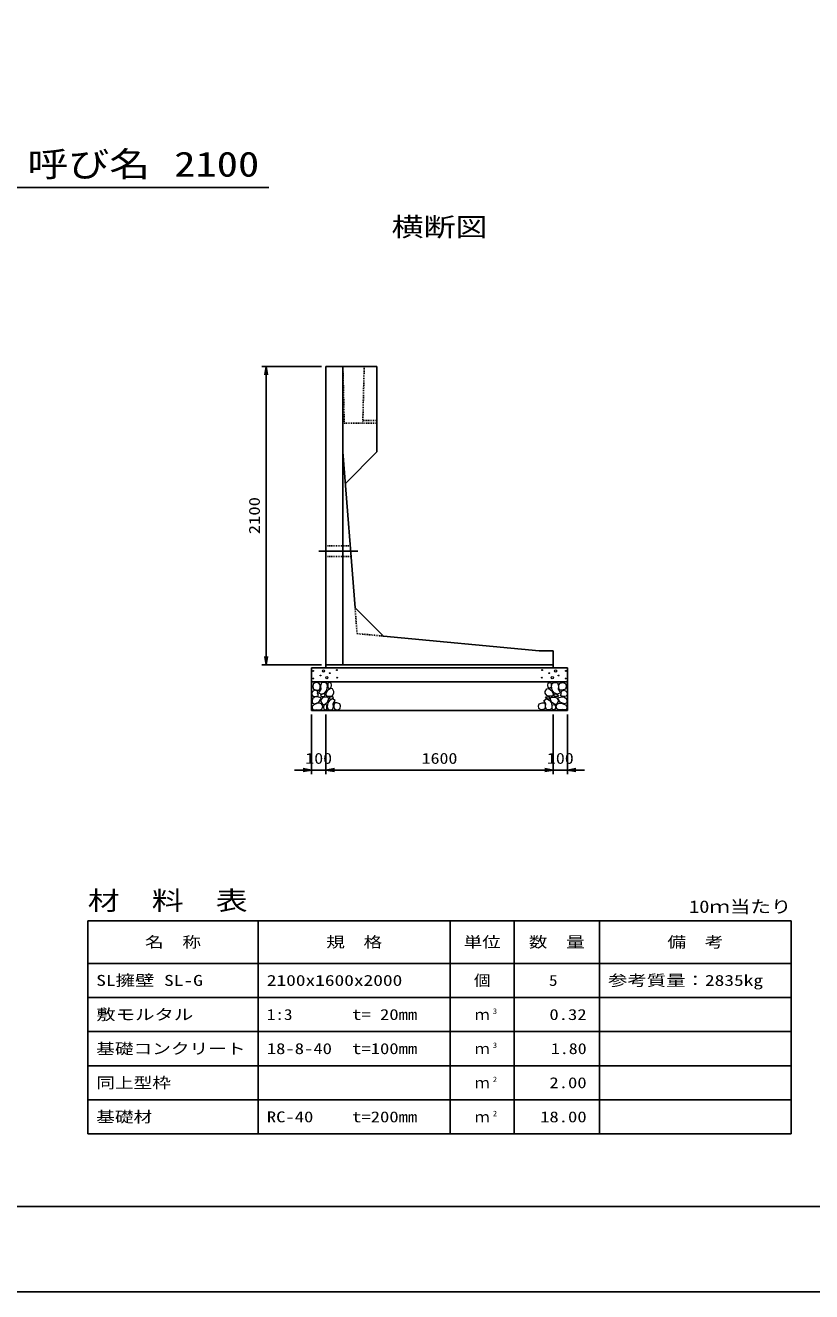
# Model space of a CAD drawing. Units: millimetres at full size. Extents: x 0 to 25230, y 0 to 17820.
# Drawn here: x 14336 to 19868, y 0 to 8910 of the extents above; entities that cross this region are included whole.
import ezdxf
from ezdxf.enums import TextEntityAlignment as Align

# ---------------------------------------------------------------- set-up
doc = ezdxf.new("R2010")
doc.units = ezdxf.units.MM
doc.linetypes.add('CHAIN', pattern=[18.5, 12, -1.5, 3.5, -1.5])
doc.linetypes.add('DASHED_SPACED', pattern=[12, 6, -6])
for name, color, linetype, lineweight in [('D-BMK', 2, 'DASHED_SPACED', 25), ('D-DCR-HCHn', 4, 'Continuous', 9), ('D-MTR-FRAM', 7, 'Continuous', 25), ('D-MTR-LINE', 7, 'Continuous', 25), ('D-STR-DIM', 7, 'Continuous', 25), ('D-STR-STRn', 1, 'Continuous', 25), ('D-TTL', 2, 'Continuous', 25), ('D-TTL-TXT', 7, 'Continuous', 25)]:
    doc.layers.add(name, color=color, linetype=linetype, lineweight=lineweight)
doc.layers.add('D-MTR', color=7, linetype='Continuous')
doc.layers.add('D-MTR-TXT', color=7, linetype='Continuous')
doc.styles.add('ＭＳ ゴシック', font='')
doc.styles.get('ＭＳ ゴシック').set_extended_font_data('MS Gothic')

# ---------------------------------------------------------------- blocks, each defined once
blk = doc.blocks.new('open_arrow')
at = {"color": 0, "linetype": 'Continuous', "lineweight": -2}
blk.add_lwpolyline([(7.5, 1.25), (0, 0), (7.5, -1.25)], dxfattribs=at)

msp = doc.modelspace()

# ---------------------------------------------------------------- linework, layer by layer
at = {"layer": 'D-BMK', "linetype": 'CHAIN'}
msp.add_line((16400, 5210), (16674.688, 5210), dxfattribs=at)
at = {"layer": 'D-BMK'}
for p, q in [((16655.735, 4812.587), (16670, 4630)), ((16670, 4630), (16855.735, 4612.587))]:
    msp.add_line(p, q, dxfattribs=at)
at = {"layer": 'D-DCR-HCHn'}
for points in [[(16401.198, 4281.594), (16380.395, 4286.217), (16361.904, 4276.971), (16359.592, 4256.168), (16364.215, 4239.988), (16387.33, 4233.053), (16403.51, 4233.053), (16410.444, 4244.611), (16410.444, 4270.037)], [(16401.198, 4281.594), (16380.395, 4286.217), (16361.904, 4276.971), (16359.592, 4256.168), (16364.215, 4239.988), (16387.33, 4233.053), (16403.51, 4233.053), (16410.444, 4244.611), (16410.444, 4270.037)], [(16419.69, 4283.906), (16412.756, 4263.102), (16415.067, 4239.988), (16398.887, 4214.562), (16419.69, 4203.005), (16442.805, 4214.562), (16456.673, 4233.053), (16461.296, 4263.102), (16456.673, 4279.283), (16442.805, 4286.217)], [(16419.69, 4283.906), (16412.756, 4263.102), (16415.067, 4239.988), (16398.887, 4214.562), (16419.69, 4203.005), (16442.805, 4214.562), (16456.673, 4233.053), (16461.296, 4263.102), (16456.673, 4279.283), (16442.805, 4286.217)], [(16463.608, 4279.283), (16463.608, 4251.545), (16475.165, 4244.611), (16486.722, 4251.545), (16489.034, 4267.725), (16486.722, 4281.594), (16470.542, 4286.217)], [(16463.608, 4279.283), (16463.608, 4251.545), (16475.165, 4244.611), (16486.722, 4251.545), (16489.034, 4267.725), (16486.722, 4281.594), (16470.542, 4286.217)], [(18036.392, 4279.283), (18036.392, 4251.545), (18024.835, 4244.611), (18013.278, 4251.545), (18010.966, 4267.725), (18013.278, 4281.594), (18029.458, 4286.217)], [(18036.392, 4279.283), (18036.392, 4251.545), (18024.835, 4244.611), (18013.278, 4251.545), (18010.966, 4267.725), (18013.278, 4281.594), (18029.458, 4286.217)], [(18080.31, 4283.906), (18087.244, 4263.102), (18084.933, 4239.988), (18101.113, 4214.562), (18080.31, 4203.005), (18057.195, 4214.562), (18043.327, 4233.053), (18038.704, 4263.102), (18043.327, 4279.283), (18057.195, 4286.217)], [(18080.31, 4283.906), (18087.244, 4263.102), (18084.933, 4239.988), (18101.113, 4214.562), (18080.31, 4203.005), (18057.195, 4214.562), (18043.327, 4233.053), (18038.704, 4263.102), (18043.327, 4279.283), (18057.195, 4286.217)], [(18098.802, 4281.594), (18119.605, 4286.217), (18138.096, 4276.971), (18140.408, 4256.168), (18135.785, 4239.988), (18112.67, 4233.053), (18096.49, 4233.053), (18089.556, 4244.611), (18089.556, 4270.037)], [(18098.802, 4281.594), (18119.605, 4286.217), (18138.096, 4276.971), (18140.408, 4256.168), (18135.785, 4239.988), (18112.67, 4233.053), (18096.49, 4233.053), (18089.556, 4244.611), (18089.556, 4270.037)], [(16357.281, 4223.808), (16350.346, 4203.005), (16359.592, 4189.136), (16382.707, 4186.824), (16398.488, 4193.599), (16391.952, 4209.939), (16396.575, 4219.185), (16387.33, 4228.431), (16373.461, 4233.053)], [(16357.281, 4223.808), (16350.346, 4203.005), (16359.592, 4189.136), (16382.707, 4186.824), (16398.488, 4193.599), (16391.952, 4209.939), (16396.575, 4219.185), (16387.33, 4228.431), (16373.461, 4233.053)], [(16424.313, 4203.005), (16412.756, 4193.759), (16417.379, 4186.824), (16433.559, 4186.824), (16440.493, 4189.136), (16445.116, 4198.382), (16438.182, 4205.316)], [(16424.313, 4203.005), (16412.756, 4193.759), (16417.379, 4186.824), (16433.559, 4186.824), (16440.493, 4189.136), (16445.116, 4198.382), (16438.182, 4205.316)], [(16458.985, 4228.431), (16447.427, 4200.693), (16456.673, 4189.136), (16484.411, 4189.136), (16495.968, 4193.759), (16507.525, 4209.939), (16507.525, 4223.808), (16495.968, 4242.299), (16482.099, 4244.611)], [(16458.985, 4228.431), (16447.427, 4200.693), (16456.673, 4189.136), (16484.411, 4189.136), (16495.968, 4193.759), (16507.525, 4209.939), (16507.525, 4223.808), (16495.968, 4242.299), (16482.099, 4244.611)], [(18041.015, 4228.431), (18052.573, 4200.693), (18043.327, 4189.136), (18015.589, 4189.136), (18004.032, 4193.759), (17992.475, 4209.939), (17992.475, 4223.808), (18004.032, 4242.299), (18017.901, 4244.611)], [(18041.015, 4228.431), (18052.573, 4200.693), (18043.327, 4189.136), (18015.589, 4189.136), (18004.032, 4193.759), (17992.475, 4209.939), (17992.475, 4223.808), (18004.032, 4242.299), (18017.901, 4244.611)], [(18075.687, 4203.005), (18087.244, 4193.759), (18082.621, 4186.824), (18066.441, 4186.824), (18059.507, 4189.136), (18054.884, 4198.382), (18061.818, 4205.316)], [(18075.687, 4203.005), (18087.244, 4193.759), (18082.621, 4186.824), (18066.441, 4186.824), (18059.507, 4189.136), (18054.884, 4198.382), (18061.818, 4205.316)], [(18142.719, 4223.808), (18149.654, 4203.005), (18140.408, 4189.136), (18117.293, 4186.824), (18101.512, 4193.599), (18108.048, 4209.939), (18103.425, 4219.185), (18112.67, 4228.431), (18126.539, 4233.053)], [(18142.719, 4223.808), (18149.654, 4203.005), (18140.408, 4189.136), (18117.293, 4186.824), (18101.512, 4193.599), (18108.048, 4209.939), (18103.425, 4219.185), (18112.67, 4228.431), (18126.539, 4233.053)], [(16401.155, 4147.009), (16418.277, 4172.692), (16416.137, 4179.112), (16392.594, 4185.533), (16371.192, 4183.393), (16356.21, 4170.551), (16354.07, 4155.57), (16356.21, 4140.588), (16373.332, 4136.308)], [(16401.155, 4147.009), (16418.277, 4172.692), (16416.137, 4179.112), (16392.594, 4185.533), (16371.192, 4183.393), (16356.21, 4170.551), (16354.07, 4155.57), (16356.21, 4140.588), (16373.332, 4136.308)], [(16409.716, 4093.503), (16424.698, 4099.924), (16428.978, 4121.326), (16420.417, 4136.308), (16405.435, 4140.588), (16386.173, 4138.448), (16364.771, 4129.887), (16354.07, 4117.045), (16354.07, 4102.064), (16360.49, 4093.503), (16386.173, 4095.643)], [(16409.716, 4093.503), (16424.698, 4099.924), (16428.978, 4121.326), (16420.417, 4136.308), (16405.435, 4140.588), (16386.173, 4138.448), (16364.771, 4129.887), (16354.07, 4117.045), (16354.07, 4102.064), (16360.49, 4093.503), (16386.173, 4095.643)], [(16461.082, 4147.009), (16471.783, 4172.692), (16463.222, 4183.393), (16437.539, 4183.393), (16426.838, 4179.112), (16416.137, 4164.131), (16416.137, 4151.289), (16426.838, 4134.167), (16439.679, 4132.027)], [(16461.082, 4147.009), (16471.783, 4172.692), (16463.222, 4183.393), (16437.539, 4183.393), (16426.838, 4179.112), (16416.137, 4164.131), (16416.137, 4151.289), (16426.838, 4134.167), (16439.679, 4132.027)], [(16456.801, 4099.924), (16456.801, 4125.606), (16446.1, 4132.027), (16435.399, 4125.606), (16433.259, 4110.625), (16435.399, 4097.783), (16450.381, 4093.503)], [(16456.801, 4099.924), (16456.801, 4125.606), (16446.1, 4132.027), (16435.399, 4125.606), (16433.259, 4110.625), (16435.399, 4097.783), (16450.381, 4093.503)], [(16497.466, 4095.643), (16503.886, 4114.905), (16501.746, 4136.308), (16516.728, 4159.85), (16497.466, 4170.551), (16476.063, 4159.85), (16463.222, 4142.728), (16458.941, 4114.905), (16463.222, 4099.924), (16476.063, 4093.503)], [(16497.466, 4095.643), (16503.886, 4114.905), (16501.746, 4136.308), (16516.728, 4159.85), (16497.466, 4170.551), (16476.063, 4159.85), (16463.222, 4142.728), (16458.941, 4114.905), (16463.222, 4099.924), (16476.063, 4093.503)], [(16493.185, 4170.551), (16503.886, 4179.112), (16499.606, 4185.533), (16484.624, 4185.533), (16478.204, 4183.393), (16473.923, 4174.832), (16480.344, 4168.411)], [(16493.185, 4170.551), (16503.886, 4179.112), (16499.606, 4185.533), (16484.624, 4185.533), (16478.204, 4183.393), (16473.923, 4174.832), (16480.344, 4168.411)], [(16514.588, 4097.783), (16533.85, 4093.503), (16550.972, 4102.064), (16553.112, 4121.326), (16548.831, 4136.308), (16527.429, 4142.728), (16512.447, 4142.728), (16506.027, 4132.027), (16506.027, 4108.484)], [(16514.588, 4097.783), (16533.85, 4093.503), (16550.972, 4102.064), (16553.112, 4121.326), (16548.831, 4136.308), (16527.429, 4142.728), (16512.447, 4142.728), (16506.027, 4132.027), (16506.027, 4108.484)], [(17985.412, 4097.783), (17966.15, 4093.503), (17949.028, 4102.064), (17946.888, 4121.326), (17951.169, 4136.308), (17972.571, 4142.728), (17987.553, 4142.728), (17993.973, 4132.027), (17993.973, 4108.484)], [(17985.412, 4097.783), (17966.15, 4093.503), (17949.028, 4102.064), (17946.888, 4121.326), (17951.169, 4136.308), (17972.571, 4142.728), (17987.553, 4142.728), (17993.973, 4132.027), (17993.973, 4108.484)], [(18002.534, 4095.643), (17996.114, 4114.905), (17998.254, 4136.308), (17983.272, 4159.85), (18002.534, 4170.551), (18023.937, 4159.85), (18036.778, 4142.728), (18041.059, 4114.905), (18036.778, 4099.924), (18023.937, 4093.503)], [(18002.534, 4095.643), (17996.114, 4114.905), (17998.254, 4136.308), (17983.272, 4159.85), (18002.534, 4170.551), (18023.937, 4159.85), (18036.778, 4142.728), (18041.059, 4114.905), (18036.778, 4099.924), (18023.937, 4093.503)], [(18006.815, 4170.551), (17996.114, 4179.112), (18000.394, 4185.533), (18015.376, 4185.533), (18021.796, 4183.393), (18026.077, 4174.832), (18019.656, 4168.411)], [(18006.815, 4170.551), (17996.114, 4179.112), (18000.394, 4185.533), (18015.376, 4185.533), (18021.796, 4183.393), (18026.077, 4174.832), (18019.656, 4168.411)], [(18038.918, 4147.009), (18028.217, 4172.692), (18036.778, 4183.393), (18062.461, 4183.393), (18073.162, 4179.112), (18083.863, 4164.131), (18083.863, 4151.289), (18073.162, 4134.167), (18060.321, 4132.027)], [(18038.918, 4147.009), (18028.217, 4172.692), (18036.778, 4183.393), (18062.461, 4183.393), (18073.162, 4179.112), (18083.863, 4164.131), (18083.863, 4151.289), (18073.162, 4134.167), (18060.321, 4132.027)], [(18043.199, 4099.924), (18043.199, 4125.606), (18053.9, 4132.027), (18064.601, 4125.606), (18066.741, 4110.625), (18064.601, 4097.783), (18049.619, 4093.503)], [(18043.199, 4099.924), (18043.199, 4125.606), (18053.9, 4132.027), (18064.601, 4125.606), (18066.741, 4110.625), (18064.601, 4097.783), (18049.619, 4093.503)], [(18090.284, 4093.503), (18075.302, 4099.924), (18071.022, 4121.326), (18079.583, 4136.308), (18094.565, 4140.588), (18113.827, 4138.448), (18135.229, 4129.887), (18145.93, 4117.045), (18145.93, 4102.064), (18139.51, 4093.503), (18113.827, 4095.643)], [(18090.284, 4093.503), (18075.302, 4099.924), (18071.022, 4121.326), (18079.583, 4136.308), (18094.565, 4140.588), (18113.827, 4138.448), (18135.229, 4129.887), (18145.93, 4117.045), (18145.93, 4102.064), (18139.51, 4093.503), (18113.827, 4095.643)], [(18098.845, 4147.009), (18081.723, 4172.692), (18083.863, 4179.112), (18107.406, 4185.533), (18128.808, 4183.393), (18143.79, 4170.551), (18145.93, 4155.57), (18143.79, 4140.588), (18126.668, 4136.308)], [(18098.845, 4147.009), (18081.723, 4172.692), (18083.863, 4179.112), (18107.406, 4185.533), (18128.808, 4183.393), (18143.79, 4170.551), (18145.93, 4155.57), (18143.79, 4140.588), (18126.668, 4136.308)]]:
    msp.add_lwpolyline(points, close=True, dxfattribs=at)
for centre, radius in [((16360.727, 4367.43), 3), ((16360.727, 4367.43), 3), ((16433.336, 4367.43), 7.5), ((16433.336, 4367.43), 7.5), ((16528.131, 4373.481), 3), ((16528.131, 4373.481), 3), ((17971.869, 4373.481), 3), ((17971.869, 4373.481), 3), ((18066.664, 4367.43), 7.5), ((18066.664, 4367.43), 7.5), ((18139.273, 4367.43), 3), ((18139.273, 4367.43), 3), ((16361.869, 4313.919), 3), ((16361.869, 4313.919), 3), ((16412.292, 4335.761), 3), ((16412.292, 4335.761), 3), ((16456.664, 4319.97), 7.5), ((16456.664, 4319.97), 7.5), ((16477.708, 4351.639), 3), ((16477.708, 4351.639), 3), ((16529.273, 4319.97), 3), ((16529.273, 4319.97), 3), ((17970.727, 4319.97), 3), ((17970.727, 4319.97), 3), ((18022.292, 4351.639), 3), ((18022.292, 4351.639), 3), ((18043.336, 4319.97), 7.5), ((18043.336, 4319.97), 7.5), ((18087.708, 4335.761), 3), ((18087.708, 4335.761), 3), ((18138.131, 4313.919), 3), ((18138.131, 4313.919), 3)]:
    msp.add_circle(centre, radius, dxfattribs=at)
at = {"layer": 'D-MTR-FRAM'}
for p, q in [((14775, 2610), (19725, 2610)), ((14775, 2610), (14775, 1110)), ((19725, 2610), (19725, 1110)), ((14775, 1110), (19725, 1110))]:
    msp.add_line(p, q, dxfattribs=at)
at = {"layer": 'D-MTR-LINE'}
for p, q in [((15975, 2610), (15975, 1110)), ((17325, 2610), (17325, 1110)), ((17775, 2610), (17775, 1110)), ((18375, 2610), (18375, 1110)), ((14775, 2310), (19725, 2310)), ((14775, 2070), (19725, 2070)), ((14775, 1830), (19725, 1830)), ((14775, 1590), (19725, 1590)), ((14775, 1350), (19725, 1350))]:
    msp.add_line(p, q, dxfattribs=at)
at = {"layer": 'D-STR-DIM'}
for p, q in [((16420, 6510), (16000, 6510)), ((16030, 6510), (16030, 4410)), ((16420, 4410), (16000, 4410)), ((16350, 4060), (16350, 3640)), ((16450, 4060), (16450, 3640)), ((16450, 4060), (16450, 3640)), ((18050, 4060), (18050, 3640)), ((18050, 4060), (18050, 3640)), ((18150, 4060), (18150, 3640)), ((16570, 3670), (16230, 3670)), ((16450, 3670), (18050, 3670)), ((17930, 3670), (18270, 3670))]:
    msp.add_line(p, q, dxfattribs=at)
at = {"layer": 'D-STR-STRn'}
for p, q in [((16450, 6510), (16450, 4410)), ((16450, 6510), (16810, 6510)), ((16570, 4410), (16570, 6510)), ((16810, 6510), (16810, 5910)), ((16570, 5910), (16655.735, 4812.587)), ((16810, 5910), (16587.391, 5687.391)), ((16855.735, 4612.587), (16655.735, 4812.587)), ((17950, 4510), (16855.735, 4612.587)), ((18050, 4510), (17950, 4510)), ((18050, 4410), (18050, 4510)), ((16350, 4090), (16350, 4390)), ((16350, 4390), (18150, 4390)), ((16350, 4090), (16350, 4390)), ((16450, 4410), (17860, 4410)), ((16450, 4410), (16450, 4390)), ((16450, 4410), (18050, 4410)), ((16450, 4410), (17860, 4410)), ((16450, 4410), (16450, 4390)), ((18050, 4410), (18050, 4390)), ((18050, 4410), (18050, 4390)), ((18150, 4390), (18150, 4090)), ((18150, 4390), (18150, 4090)), ((16350, 4290), (18150, 4290)), ((16350, 4090), (18150, 4090))]:
    msp.add_line(p, q, dxfattribs=at)
at = {"layer": 'D-STR-STRn', "linetype": 'DASHED_SPACED'}
for p, q in [((16570, 6510), (16580, 6110)), ((16570, 6510), (16580, 6110)), ((16710, 6110), (16720, 6510)), ((16710, 6110), (16720, 6510)), ((16580, 6110), (16710, 6110)), ((16580, 6110), (16710, 6110)), ((16710, 6110), (16810, 6110)), ((16710, 6110), (16810, 6110)), ((16710.5, 6130), (16810, 6130)), ((16710.5, 6130), (16810, 6130)), ((16450, 5247.5), (16621.758, 5247.5)), ((16450, 5172.5), (16627.617, 5172.5))]:
    msp.add_line(p, q, dxfattribs=at)
at = {"layer": 'D-TTL'}
for points in [[(0, 0), (25230, 0), (25230, 17820), (0, 17820)], [(600, 600), (24630, 600), (24630, 17220), (600, 17220)]]:
    msp.add_lwpolyline(points, close=True, dxfattribs=at)
at = {"layer": 'D-TTL-TXT'}
msp.add_line((14250, 7770), (16050, 7770), dxfattribs=at)

# ---------------------------------------------------------------- block references
at = {"layer": 'D-STR-DIM', "xscale": 8, "yscale": 8}
for p, rotation in [((16030, 6510), 270), ((16030, 4410), 90), ((16350, 3670), 180), ((18050, 3670), 180), ((18050, 3670), 180)]:
    msp.add_blockref('open_arrow', p, dxfattribs=dict(at, rotation=rotation))
for p in [(16450, 3670), (16450, 3670), (18150, 3670)]:
    msp.add_blockref('open_arrow', p, dxfattribs=at)

# ---------------------------------------------------------------- texts
at = {"layer": 'D-MTR', "style": 'ＭＳ ゴシック', "width": 1.25}
msp.add_text('材\u3000料\u3000表', height=132, dxfattribs=at).set_placement((14775, 2646), align=Align.BOTTOM_LEFT)
at = {"layer": 'D-MTR', "style": 'ＭＳ ゴシック', "width": 1.2}
msp.add_text('10ｍ当たり', height=87.98, dxfattribs=at).set_placement((19725, 2639), align=Align.BOTTOM_RIGHT)
at = {"layer": 'D-MTR-TXT', "style": 'ＭＳ ゴシック'}
for s, width, p in [('名\u3000称', 1.25, (15375, 2460)), ('規\u3000格', 1.25, (16650, 2460)), ('単位', 1.25, (17550, 2460)), ('数\u3000量', 1.25, (18075, 2460)), ('備\u3000考', 1.25, (19050, 2460)), ('個', 1.1, (17550, 2190))]:
    msp.add_text(s, height=76.98, dxfattribs=dict(at, width=width)).set_placement(p, align=Align.MIDDLE_CENTER)
for s, width, p in [('SL擁壁 SL-G', 1.3, (14835, 2190)), ('2100x1600x2000', 1.3, (16035, 2190)), ('参考質量：2835kg', 1.3, (18435, 2190)), ('敷モルタル', 1.3, (14835, 1950)), ('1:3', 1.15, (16035, 1950)), ('t= 20mm', 1.25, (16635, 1950)), ('基礎コンクリート', 1.25, (14835, 1710)), ('18-8-40', 1.25, (16035, 1710)), ('t=100mm', 1.25, (16635, 1710)), ('同上型枠', 1.25, (14835, 1470)), ('基礎材', 1.25, (14835, 1230)), ('RC-40', 1.25, (16035, 1230)), ('t=200mm', 1.25, (16635, 1230))]:
    msp.add_text(s, height=76.98, dxfattribs=dict(at, width=width)).set_placement(p, align=Align.MIDDLE_LEFT)
for s, width, p in [('5', 1.15, (18080.33, 2190)), ('0.32', 1.25, (18285, 1950)), ('1.80', 1.2, (18285, 1710)), ('2.00', 1.25, (18285, 1470)), ('18.00', 1.25, (18285, 1230))]:
    msp.add_text(s, height=76.98, dxfattribs=dict(at, width=width)).set_placement(p, align=Align.MIDDLE_RIGHT)
for p in [(17550, 1950), (17550, 1710), (17550, 1470), (17550, 1230)]:
    msp.add_text('ｍ', height=76.98, dxfattribs=at).set_placement(p, align=Align.MIDDLE_CENTER)
at = {"layer": 'D-MTR-TXT', "style": 'ＭＳ ゴシック', "width": 1.15}
for s, p in [('3', (17625, 1943)), ('3', (17625, 1703)), ('2', (17625, 1463)), ('2', (17625, 1223))]:
    msp.add_text(s, height=38.49, dxfattribs=at).set_placement(p, align=Align.BOTTOM_LEFT)
at = {"layer": 'D-STR-DIM', "style": 'ＭＳ ゴシック', "width": 1.25}
msp.add_text('2100', height=76.98, rotation=90, dxfattribs=at).set_placement((15947.5, 5460), align=Align.MIDDLE_CENTER)
at = {"layer": 'D-STR-DIM', "style": 'ＭＳ ゴシック', "width": 1.2}
for s, p in [('100', (16400, 3752.5)), ('1600', (17250, 3752.5)), ('100', (18100, 3752.5))]:
    msp.add_text(s, height=76.98, dxfattribs=at).set_placement(p, align=Align.MIDDLE_CENTER)
at = {"layer": 'D-TTL-TXT', "style": 'ＭＳ ゴシック'}
for s, height, width, p in [('呼び名', 176, 1.2, (14782.5, 7792.5)), ('2100', 176, 1.25, (15682.5, 7792.5)), ('横断図', 132, 1.25, (17250, 7386))]:
    msp.add_text(s, height=height, dxfattribs=dict(at, width=width)).set_placement(p, align=Align.BOTTOM_CENTER)

doc.saveas('drawing.dxf')
